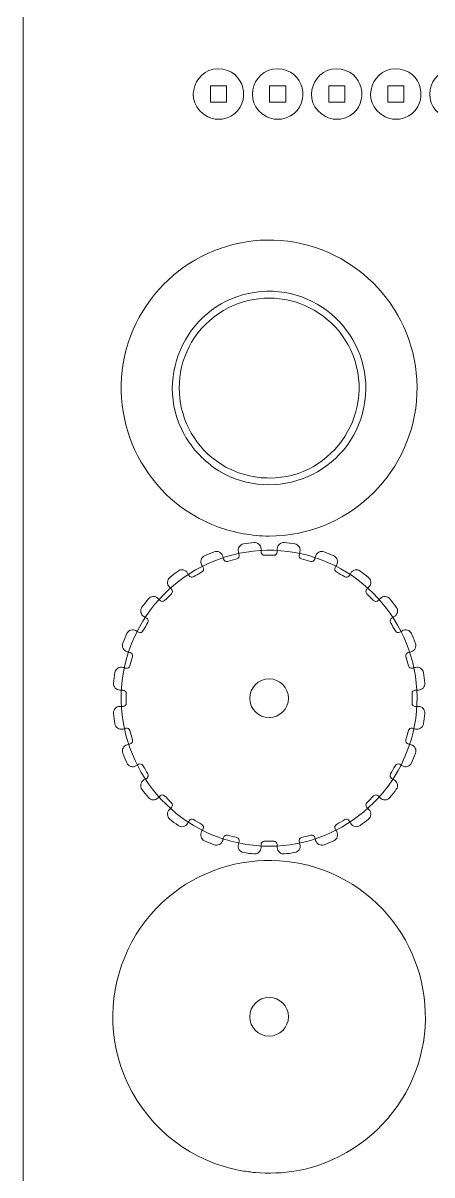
# Model space of a CAD drawing. Header units: centimetres. Extents: x -36.5 to 33.1, y -48.3 to 44.1.
# Drawn here: x -36.49 to -28.88, y -0.5 to 20.93 of the extents above; entities that cross this region are included whole.
import ezdxf

# ---------------------------------------------------------------- set-up
doc = ezdxf.new("R2010")
doc.units = ezdxf.units.CM
doc.header["$MEASUREMENT"] = 0
doc.layers.add('Camada 1', color=7, linetype='Continuous')

msp = doc.modelspace()

# ---------------------------------------------------------------- linework, layer by layer
at = {"layer": 'Camada 1', "color": 2, "lineweight": 20}
msp.add_open_spline([(-36.4923, -13.5388), (-36.4923, -13.5388), (-13.6923, -13.5388), (-13.6923, -13.5388), (-13.6923, -13.5388), (-13.6923, -13.5388), (-13.6923, 21.2612), (-13.6923, 21.2612), (-13.6923, 21.2612), (-13.6923, 21.2612), (-36.4923, 21.2612), (-36.4923, 21.2612), (-36.4923, 21.2612), (-36.4923, 21.2612), (-36.4923, -13.5388), (-36.4923, -13.5388), (-36.4923, -13.5388), (-36.4923, -13.5388), (-36.4923, -13.5388), (-36.4923, -13.5388)], degree=3, knots=[0, 0, 0, 0, 0.16666667, 0.16666667, 0.16666667, 0.16666667, 0.33333333, 0.33333333, 0.33333333, 0.33333333, 0.5, 0.5, 0.5, 0.5, 0.66666667, 0.66666667, 0.66666667, 0.66666667, 1, 1, 1, 1], dxfattribs=at)
at = {"layer": 'Camada 1', "lineweight": 9}
for points, knots in [([(-33.05116, 19.18086), (-33.56403, 19.44783), (-33.28156, 20.1603), (-32.77047, 20.06931), (-32.77047, 20.06931), (-32.29974, 19.98552), (-32.24353, 19.32837), (-32.69184, 19.16503), (-32.69184, 19.16503), (-32.81622, 19.1197), (-32.93159, 19.13122), (-33.05116, 19.18086)], [0, 0, 0, 0, 0.25, 0.25, 0.25, 0.25, 0.5, 0.5, 0.5, 0.5, 1, 1, 1, 1]), ([(-31.95049, 19.18086), (-32.46336, 19.44783), (-32.18089, 20.1603), (-31.6698, 20.06931), (-31.6698, 20.06931), (-31.19908, 19.98552), (-31.14287, 19.32837), (-31.59118, 19.16503), (-31.59118, 19.16503), (-31.71556, 19.1197), (-31.83093, 19.13122), (-31.95049, 19.18086)], [0, 0, 0, 0, 0.25, 0.25, 0.25, 0.25, 0.5, 0.5, 0.5, 0.5, 1, 1, 1, 1]), ([(-30.84983, 19.18086), (-31.3627, 19.44783), (-31.08023, 20.1603), (-30.56914, 20.06931), (-30.56914, 20.06931), (-30.09841, 19.98552), (-30.04221, 19.32837), (-30.49051, 19.16503), (-30.49051, 19.16503), (-30.61489, 19.1197), (-30.73026, 19.13122), (-30.84983, 19.18086)], [0, 0, 0, 0, 0.25, 0.25, 0.25, 0.25, 0.5, 0.5, 0.5, 0.5, 1, 1, 1, 1]), ([(-29.74917, 19.18086), (-30.26203, 19.44783), (-29.97957, 20.1603), (-29.46847, 20.06931), (-29.46847, 20.06931), (-28.99775, 19.98552), (-28.94154, 19.32837), (-29.38985, 19.16503), (-29.38985, 19.16503), (-29.51423, 19.1197), (-29.6296, 19.13122), (-29.74917, 19.18086)], [0, 0, 0, 0, 0.25, 0.25, 0.25, 0.25, 0.5, 0.5, 0.5, 0.5, 1, 1, 1, 1]), ([(-28.6485, 19.18086), (-29.16137, 19.44783), (-28.8789, 20.1603), (-28.36781, 20.06931), (-28.36781, 20.06931), (-27.89709, 19.98552), (-27.84088, 19.32837), (-28.28919, 19.16503), (-28.28919, 19.16503), (-28.41357, 19.1197), (-28.52893, 19.13122), (-28.6485, 19.18086)], [0, 0, 0, 0, 0.25, 0.25, 0.25, 0.25, 0.5, 0.5, 0.5, 0.5, 1, 1, 1, 1]), ([(-33.00315, 19.45608), (-33.00315, 19.55647), (-33.00315, 19.65685), (-33.00315, 19.75724), (-33.00315, 19.75724), (-32.90275, 19.75724), (-32.80237, 19.75724), (-32.70198, 19.75724), (-32.70198, 19.75724), (-32.70198, 19.65685), (-32.70198, 19.55647), (-32.70198, 19.45608), (-32.70198, 19.45608), (-32.80237, 19.45608), (-32.90275, 19.45608), (-33.00315, 19.45608)], [0, 0, 0, 0, 0.2, 0.2, 0.2, 0.2, 0.4, 0.4, 0.4, 0.4, 0.6, 0.6, 0.6, 0.6, 1, 1, 1, 1]), ([(-31.90248, 19.45608), (-31.90248, 19.55647), (-31.90248, 19.65685), (-31.90248, 19.75724), (-31.90248, 19.75724), (-31.80209, 19.75724), (-31.70171, 19.75724), (-31.60132, 19.75724), (-31.60132, 19.75724), (-31.60132, 19.65685), (-31.60132, 19.55647), (-31.60132, 19.45608), (-31.60132, 19.45608), (-31.70171, 19.45608), (-31.80209, 19.45608), (-31.90248, 19.45608)], [0, 0, 0, 0, 0.2, 0.2, 0.2, 0.2, 0.4, 0.4, 0.4, 0.4, 0.6, 0.6, 0.6, 0.6, 1, 1, 1, 1]), ([(-30.80182, 19.45608), (-30.80182, 19.55647), (-30.80182, 19.65685), (-30.80182, 19.75724), (-30.80182, 19.75724), (-30.70143, 19.75724), (-30.60105, 19.75724), (-30.50065, 19.75724), (-30.50065, 19.75724), (-30.50065, 19.65685), (-30.50065, 19.55647), (-30.50065, 19.45608), (-30.50065, 19.45608), (-30.60105, 19.45608), (-30.70143, 19.45608), (-30.80182, 19.45608)], [0, 0, 0, 0, 0.2, 0.2, 0.2, 0.2, 0.4, 0.4, 0.4, 0.4, 0.6, 0.6, 0.6, 0.6, 1, 1, 1, 1]), ([(-29.70115, 19.45608), (-29.70115, 19.55647), (-29.70115, 19.65685), (-29.70115, 19.75724), (-29.70115, 19.75724), (-29.60076, 19.75724), (-29.50038, 19.75724), (-29.39999, 19.75724), (-29.39999, 19.75724), (-29.39999, 19.65685), (-29.39999, 19.55647), (-29.39999, 19.45608), (-29.39999, 19.45608), (-29.50038, 19.45608), (-29.60076, 19.45608), (-29.70115, 19.45608)], [0, 0, 0, 0, 0.2, 0.2, 0.2, 0.2, 0.4, 0.4, 0.4, 0.4, 0.6, 0.6, 0.6, 0.6, 1, 1, 1, 1]), ([(-32.39226, 11.42487), (-32.55573, 11.46136), (-32.69403, 11.4908), (-32.85435, 11.54931), (-32.85435, 11.54931), (-34.19016, 12.03687), (-34.94148, 13.47504), (-34.57062, 14.85186), (-34.57062, 14.85186), (-34.20051, 16.22582), (-32.83143, 17.09766), (-31.42993, 16.84842), (-31.42993, 16.84842), (-30.03007, 16.59948), (-29.0418, 15.31105), (-29.1675, 13.8943), (-29.1675, 13.8943), (-29.29306, 12.47938), (-30.48994, 11.38138), (-31.9111, 11.38225), (-31.9111, 11.38225), (-32.08318, 11.38236), (-32.2249, 11.40258), (-32.39226, 11.42487)], [0, 0, 0, 0, 0.14285714, 0.14285714, 0.14285714, 0.14285714, 0.28571429, 0.28571429, 0.28571429, 0.28571429, 0.42857143, 0.42857143, 0.42857143, 0.42857143, 0.57142857, 0.57142857, 0.57142857, 0.57142857, 0.71428571, 0.71428571, 0.71428571, 0.71428571, 1, 1, 1, 1]), ([(-32.05847, 12.46818), (-32.26751, 12.496), (-32.42344, 12.52764), (-32.61894, 12.61888), (-32.61894, 12.61888), (-33.66997, 13.10946), (-33.91501, 14.50174), (-33.09448, 15.32151), (-33.09448, 15.32151), (-32.27224, 16.14297), (-30.88121, 15.8913), (-30.39245, 14.84346), (-30.39245, 14.84346), (-29.87707, 13.73854), (-30.69151, 12.46081), (-31.9111, 12.46159), (-31.9111, 12.46159), (-31.96023, 12.46378), (-32.00934, 12.46598), (-32.05847, 12.46818)], [0, 0, 0, 0, 0.16666667, 0.16666667, 0.16666667, 0.16666667, 0.33333333, 0.33333333, 0.33333333, 0.33333333, 0.5, 0.5, 0.5, 0.5, 0.66666667, 0.66666667, 0.66666667, 0.66666667, 1, 1, 1, 1]), ([(-32.41957, -0.42756), (-32.59228, -0.38901), (-32.73861, -0.35786), (-32.90799, -0.29603), (-32.90799, -0.29603), (-33.79087, 0.0262), (-34.4791, 0.7756), (-34.72297, 1.68355), (-34.72297, 1.68355), (-34.94395, 2.50627), (-34.78439, 3.40917), (-34.296, 4.10698), (-34.296, 4.10698), (-33.37501, 5.4229), (-31.55651, 5.7432), (-30.2427, 4.82368), (-30.2427, 4.82368), (-28.92679, 3.90271), (-28.6065, 2.08418), (-29.526, 0.77038), (-29.526, 0.77038), (-29.96322, 0.14568), (-30.65173, -0.29535), (-31.40285, -0.4282), (-31.40285, -0.4282), (-31.63108, -0.46857), (-31.93632, -0.48166), (-32.16714, -0.46118), (-32.16714, -0.46118), (-32.25129, -0.44997), (-32.33542, -0.43877), (-32.41957, -0.42756)], [0, 0, 0, 0, 0.11111111, 0.11111111, 0.11111111, 0.11111111, 0.22222222, 0.22222222, 0.22222222, 0.22222222, 0.33333333, 0.33333333, 0.33333333, 0.33333333, 0.44444444, 0.44444444, 0.44444444, 0.44444444, 0.55555556, 0.55555556, 0.55555556, 0.55555556, 0.66666667, 0.66666667, 0.66666667, 0.66666667, 0.77777778, 0.77777778, 0.77777778, 0.77777778, 1, 1, 1, 1])]:
    msp.add_open_spline(points, degree=3, knots=knots, dxfattribs=at)
at = {"layer": 'Camada 1', "color": 140, "lineweight": 9}
for points, knots in [([(-33.29209, 12.98125), (-33.396, 13.11686), (-33.47005, 13.21831), (-33.54393, 13.37668), (-33.54393, 13.37668), (-34.07001, 14.50455), (-33.30687, 15.82243), (-32.06949, 15.93075), (-32.06949, 15.93075), (-30.82831, 16.03941), (-29.84749, 14.87433), (-30.17215, 13.66898), (-30.17215, 13.66898), (-30.4959, 12.46696), (-31.92249, 11.94692), (-32.94315, 12.66122), (-32.94315, 12.66122), (-33.08772, 12.7624), (-33.17565, 12.854), (-33.29209, 12.98125)], [0, 0, 0, 0, 0.16666667, 0.16666667, 0.16666667, 0.16666667, 0.33333333, 0.33333333, 0.33333333, 0.33333333, 0.5, 0.5, 0.5, 0.5, 0.66666667, 0.66666667, 0.66666667, 0.66666667, 1, 1, 1, 1]), ([(-32.39147, 5.65362), (-32.55493, 5.69011), (-32.69323, 5.71954), (-32.85355, 5.77806), (-32.85355, 5.77806), (-34.18937, 6.26562), (-34.9407, 7.70378), (-34.56983, 9.0806), (-34.56983, 9.0806), (-34.19973, 10.45456), (-32.83063, 11.3264), (-31.42914, 11.07716), (-31.42914, 11.07716), (-30.02928, 10.82822), (-29.04101, 9.53979), (-29.16672, 8.12305), (-29.16672, 8.12305), (-29.29228, 6.70813), (-30.48916, 5.61013), (-31.91031, 5.61099), (-31.91031, 5.61099), (-32.0824, 5.6111), (-32.22411, 5.63132), (-32.39147, 5.65362)], [0, 0, 0, 0, 0.14285714, 0.14285714, 0.14285714, 0.14285714, 0.28571429, 0.28571429, 0.28571429, 0.28571429, 0.42857143, 0.42857143, 0.42857143, 0.42857143, 0.57142857, 0.57142857, 0.57142857, 0.57142857, 0.71428571, 0.71428571, 0.71428571, 0.71428571, 1, 1, 1, 1])]:
    msp.add_open_spline(points, degree=3, knots=knots, dxfattribs=at)
at = {"layer": 'Camada 1', "color": 250, "lineweight": 9}
msp.add_open_spline([(-30.68067, 10.79638), (-30.6711, 10.81306), (-30.66155, 10.82977), (-30.652, 10.84645), (-30.652, 10.84645), (-30.63426, 10.8774), (-30.63096, 10.90917), (-30.64195, 10.9431), (-30.64195, 10.9431), (-30.65296, 10.97704), (-30.67425, 11.0008), (-30.70678, 11.01548), (-30.70678, 11.01548), (-30.76609, 11.04224), (-30.82625, 11.06716), (-30.88713, 11.09018), (-30.88713, 11.09018), (-30.92045, 11.10278), (-30.95242, 11.101), (-30.98415, 11.0848), (-30.98415, 11.0848), (-31.01592, 11.06858), (-31.03602, 11.04379), (-31.04537, 11.00936), (-31.04537, 11.00936), (-31.0504, 10.99082), (-31.05544, 10.97228), (-31.06047, 10.95373), (-31.06047, 10.95373), (-31.06909, 10.92189), (-31.10205, 10.90293), (-31.13391, 10.91146), (-31.13391, 10.91146), (-31.19237, 10.92712), (-31.25083, 10.9428), (-31.3093, 10.95846), (-31.3093, 10.95846), (-31.34116, 10.96699), (-31.36021, 10.99988), (-31.35178, 11.03176), (-31.35178, 11.03176), (-31.34686, 11.05035), (-31.34195, 11.06895), (-31.33703, 11.08755), (-31.33703, 11.08755), (-31.32792, 11.12204), (-31.33296, 11.15356), (-31.35237, 11.18349), (-31.35237, 11.18349), (-31.37177, 11.21344), (-31.39847, 11.23088), (-31.43369, 11.23664), (-31.43369, 11.23664), (-31.49793, 11.24714), (-31.56247, 11.25565), (-31.62724, 11.26213), (-31.62724, 11.26213), (-31.66269, 11.26567), (-31.69311, 11.25567), (-31.71957, 11.23182), (-31.71957, 11.23182), (-31.74606, 11.2079), (-31.75907, 11.17876), (-31.75918, 11.14308), (-31.75918, 11.14308), (-31.75924, 11.12386), (-31.7593, 11.10464), (-31.75936, 11.08542), (-31.75936, 11.08542), (-31.75947, 11.05244), (-31.78638, 11.02561), (-31.81936, 11.02561), (-31.81936, 11.02561), (-31.87989, 11.02561), (-31.9404, 11.02561), (-32.00093, 11.02561), (-32.00093, 11.02561), (-32.03391, 11.02561), (-32.06082, 11.05244), (-32.06093, 11.08542), (-32.06093, 11.08542), (-32.06099, 11.10465), (-32.06106, 11.12389), (-32.06112, 11.14312), (-32.06112, 11.14312), (-32.06124, 11.17881), (-32.07426, 11.20794), (-32.10076, 11.23183), (-32.10076, 11.23183), (-32.12721, 11.25568), (-32.15761, 11.26567), (-32.19306, 11.26213), (-32.19306, 11.26213), (-32.25783, 11.25565), (-32.32239, 11.24714), (-32.38662, 11.23664), (-32.38662, 11.23664), (-32.42184, 11.23089), (-32.44854, 11.21343), (-32.46796, 11.18349), (-32.46796, 11.18349), (-32.48735, 11.15356), (-32.49239, 11.12203), (-32.48328, 11.08755), (-32.48328, 11.08755), (-32.47836, 11.06895), (-32.47345, 11.05035), (-32.46853, 11.03176), (-32.46853, 11.03176), (-32.4601, 10.99988), (-32.47915, 10.967), (-32.51101, 10.95846), (-32.51101, 10.95846), (-32.56947, 10.9428), (-32.62793, 10.92712), (-32.68638, 10.91146), (-32.68638, 10.91146), (-32.71824, 10.90293), (-32.75118, 10.92188), (-32.75982, 10.95372), (-32.75982, 10.95372), (-32.76485, 10.97228), (-32.7699, 10.99086), (-32.77494, 11.00942), (-32.77494, 11.00942), (-32.78429, 11.04384), (-32.8044, 11.0686), (-32.83617, 11.08483), (-32.83617, 11.08483), (-32.86789, 11.10102), (-32.89985, 11.10279), (-32.93317, 11.09019), (-32.93317, 11.09019), (-32.99406, 11.06718), (-33.05422, 11.04225), (-33.11355, 11.01548), (-33.11355, 11.01548), (-33.14608, 11.00079), (-33.16735, 10.97702), (-33.17835, 10.94307), (-33.17835, 10.94307), (-33.18934, 10.90915), (-33.18603, 10.87737), (-33.16829, 10.84642), (-33.16829, 10.84642), (-33.15874, 10.82974), (-33.14917, 10.81305), (-33.13962, 10.79637), (-33.13962, 10.79637), (-33.12324, 10.76775), (-33.13313, 10.73108), (-33.16168, 10.71459), (-33.16168, 10.71459), (-33.21409, 10.68433), (-33.26651, 10.65406), (-33.31893, 10.6238), (-33.31893, 10.6238), (-33.34749, 10.60731), (-33.38419, 10.61708), (-33.40078, 10.64558), (-33.40078, 10.64558), (-33.41046, 10.6622), (-33.42013, 10.67882), (-33.42981, 10.69545), (-33.42981, 10.69545), (-33.44773, 10.7263), (-33.47358, 10.74502), (-33.50848, 10.75248), (-33.50848, 10.75248), (-33.54327, 10.7599), (-33.57471, 10.75333), (-33.60359, 10.73256), (-33.60359, 10.73256), (-33.65644, 10.69455), (-33.7081, 10.6549), (-33.75847, 10.6137), (-33.75847, 10.6137), (-33.78609, 10.59111), (-33.80049, 10.56264), (-33.80232, 10.52701), (-33.80232, 10.52701), (-33.80415, 10.49148), (-33.79267, 10.46149), (-33.76761, 10.43625), (-33.76761, 10.43625), (-33.75406, 10.42262), (-33.74052, 10.40898), (-33.72697, 10.39536), (-33.72697, 10.39536), (-33.70371, 10.37197), (-33.70375, 10.33394), (-33.72708, 10.31061), (-33.72708, 10.31061), (-33.76989, 10.26782), (-33.81268, 10.22503), (-33.85547, 10.18222), (-33.85547, 10.18222), (-33.87879, 10.15891), (-33.91678, 10.15884), (-33.94018, 10.18207), (-33.94018, 10.18207), (-33.95383, 10.19563), (-33.96749, 10.20919), (-33.98113, 10.22275), (-33.98113, 10.22275), (-34.00638, 10.24782), (-34.03637, 10.25928), (-34.07189, 10.25745), (-34.07189, 10.25745), (-34.10753, 10.2556), (-34.13599, 10.2412), (-34.15859, 10.21358), (-34.15859, 10.21358), (-34.19979, 10.1632), (-34.23942, 10.11156), (-34.27741, 10.05871), (-34.27741, 10.05871), (-34.29819, 10.02982), (-34.30476, 9.9984), (-34.29733, 9.96361), (-34.29733, 9.96361), (-34.28988, 9.92871), (-34.27116, 9.90288), (-34.24031, 9.88494), (-34.24031, 9.88494), (-34.22369, 9.87526), (-34.20706, 9.86559), (-34.19044, 9.85591), (-34.19044, 9.85591), (-34.16194, 9.83932), (-34.15217, 9.8026), (-34.16866, 9.77404), (-34.16866, 9.77404), (-34.19892, 9.72164), (-34.22919, 9.66924), (-34.25945, 9.61682), (-34.25945, 9.61682), (-34.27594, 9.58826), (-34.31262, 9.57836), (-34.34124, 9.59476), (-34.34124, 9.59476), (-34.35793, 9.60433), (-34.37463, 9.61389), (-34.39133, 9.62346), (-34.39133, 9.62346), (-34.42227, 9.64118), (-34.45403, 9.64449), (-34.48795, 9.6335), (-34.48795, 9.6335), (-34.52189, 9.6225), (-34.54566, 9.60122), (-34.56035, 9.56869), (-34.56035, 9.56869), (-34.58712, 9.50937), (-34.61203, 9.4492), (-34.63505, 9.38833), (-34.63505, 9.38833), (-34.64766, 9.35502), (-34.64589, 9.32304), (-34.62969, 9.29131), (-34.62969, 9.29131), (-34.61346, 9.25952), (-34.58867, 9.23941), (-34.55423, 9.23006), (-34.55423, 9.23006), (-34.53568, 9.22503), (-34.51711, 9.21999), (-34.49855, 9.21495), (-34.49855, 9.21495), (-34.46674, 9.20631), (-34.44779, 9.17337), (-34.45632, 9.14152), (-34.45632, 9.14152), (-34.47198, 9.08306), (-34.48765, 9.02461), (-34.50331, 8.96614), (-34.50331, 8.96614), (-34.51185, 8.9343), (-34.54473, 8.91524), (-34.57661, 8.92366), (-34.57661, 8.92366), (-34.59521, 8.92858), (-34.61382, 8.93349), (-34.63243, 8.93841), (-34.63243, 8.93841), (-34.66691, 8.94752), (-34.69843, 8.94248), (-34.72836, 8.92308), (-34.72836, 8.92308), (-34.75831, 8.90367), (-34.77575, 8.87697), (-34.78151, 8.84175), (-34.78151, 8.84175), (-34.79201, 8.77752), (-34.80052, 8.71297), (-34.807, 8.6482), (-34.807, 8.6482), (-34.81054, 8.61276), (-34.80054, 8.58234), (-34.77669, 8.55588), (-34.77669, 8.55588), (-34.75277, 8.52938), (-34.72363, 8.51637), (-34.68795, 8.51626), (-34.68795, 8.51626), (-34.66872, 8.5162), (-34.6495, 8.51614), (-34.63027, 8.51608), (-34.63027, 8.51608), (-34.5973, 8.51598), (-34.57047, 8.48906), (-34.57047, 8.45608), (-34.57047, 8.45608), (-34.57047, 8.39556), (-34.57047, 8.33503), (-34.57047, 8.2745), (-34.57047, 8.2745), (-34.57047, 8.24152), (-34.5973, 8.21461), (-34.63027, 8.2145), (-34.63027, 8.2145), (-34.64952, 8.21444), (-34.66876, 8.21437), (-34.68799, 8.21431), (-34.68799, 8.21431), (-34.72367, 8.21419), (-34.75281, 8.20118), (-34.7767, 8.17468), (-34.7767, 8.17468), (-34.80054, 8.14822), (-34.81054, 8.11782), (-34.807, 8.08237), (-34.807, 8.08237), (-34.80052, 8.0176), (-34.79201, 7.95306), (-34.78151, 7.88882), (-34.78151, 7.88882), (-34.77575, 7.8536), (-34.75831, 7.8269), (-34.72836, 7.8075), (-34.72836, 7.8075), (-34.69843, 7.78809), (-34.66691, 7.78305), (-34.63243, 7.79216), (-34.63243, 7.79216), (-34.61382, 7.79708), (-34.59521, 7.80199), (-34.57661, 7.80691), (-34.57661, 7.80691), (-34.54473, 7.81533), (-34.51185, 7.79628), (-34.50331, 7.76443), (-34.50331, 7.76443), (-34.48765, 7.70596), (-34.47198, 7.6475), (-34.45632, 7.58905), (-34.45632, 7.58905), (-34.44779, 7.55719), (-34.46674, 7.52425), (-34.49857, 7.51561), (-34.49857, 7.51561), (-34.51714, 7.51058), (-34.53571, 7.50553), (-34.55428, 7.50049), (-34.55428, 7.50049), (-34.58869, 7.49114), (-34.61346, 7.47103), (-34.62969, 7.43926), (-34.62969, 7.43926), (-34.64587, 7.40754), (-34.64765, 7.37558), (-34.63505, 7.34226), (-34.63505, 7.34226), (-34.61203, 7.28137), (-34.58711, 7.22121), (-34.56034, 7.16188), (-34.56034, 7.16188), (-34.54565, 7.12935), (-34.52188, 7.10808), (-34.48793, 7.09708), (-34.48793, 7.09708), (-34.45401, 7.08609), (-34.42223, 7.0894), (-34.39128, 7.10714), (-34.39128, 7.10714), (-34.3746, 7.11669), (-34.35791, 7.12626), (-34.34123, 7.13581), (-34.34123, 7.13581), (-34.31261, 7.15219), (-34.27594, 7.1423), (-34.25945, 7.11374), (-34.25945, 7.11374), (-34.22919, 7.06132), (-34.19892, 7.00891), (-34.16866, 6.95649), (-34.16866, 6.95649), (-34.15217, 6.92793), (-34.16194, 6.89122), (-34.19044, 6.87464), (-34.19044, 6.87464), (-34.20706, 6.86496), (-34.22369, 6.85528), (-34.24031, 6.84561), (-34.24031, 6.84561), (-34.27116, 6.82767), (-34.28989, 6.80184), (-34.29735, 6.76693), (-34.29735, 6.76693), (-34.30477, 6.73214), (-34.29817, 6.70071), (-34.2774, 6.67183), (-34.2774, 6.67183), (-34.23941, 6.61898), (-34.19979, 6.56732), (-34.15857, 6.51696), (-34.15857, 6.51696), (-34.13597, 6.48934), (-34.10749, 6.47496), (-34.07187, 6.47311), (-34.07187, 6.47311), (-34.03635, 6.47128), (-34.00637, 6.48276), (-33.98113, 6.50781), (-33.98113, 6.50781), (-33.96748, 6.52137), (-33.95383, 6.53493), (-33.94018, 6.54849), (-33.94018, 6.54849), (-33.91678, 6.57172), (-33.87879, 6.57165), (-33.85547, 6.54835), (-33.85547, 6.54835), (-33.81268, 6.50554), (-33.76987, 6.46275), (-33.72708, 6.41995), (-33.72708, 6.41995), (-33.70375, 6.39662), (-33.70371, 6.3586), (-33.72697, 6.33522), (-33.72697, 6.33522), (-33.74052, 6.3216), (-33.75406, 6.30795), (-33.76761, 6.29432), (-33.76761, 6.29432), (-33.79267, 6.26908), (-33.80415, 6.2391), (-33.80232, 6.20356), (-33.80232, 6.20356), (-33.80049, 6.16794), (-33.78609, 6.13946), (-33.75847, 6.11688), (-33.75847, 6.11688), (-33.7081, 6.07567), (-33.65644, 6.03602), (-33.60359, 5.99802), (-33.60359, 5.99802), (-33.57471, 5.97724), (-33.54327, 5.97067), (-33.50848, 5.9781), (-33.50848, 5.9781), (-33.47358, 5.98555), (-33.44773, 6.00427), (-33.42981, 6.03512), (-33.42981, 6.03512), (-33.42013, 6.05175), (-33.41046, 6.06837), (-33.40078, 6.08499), (-33.40078, 6.08499), (-33.38419, 6.11349), (-33.34749, 6.12326), (-33.31893, 6.10677), (-33.31893, 6.10677), (-33.26651, 6.07651), (-33.21411, 6.04624), (-33.16169, 6.01598), (-33.16169, 6.01598), (-33.13313, 5.99949), (-33.12324, 5.96282), (-33.13962, 5.9342), (-33.13962, 5.9342), (-33.14917, 5.91752), (-33.15874, 5.90083), (-33.16829, 5.88415), (-33.16829, 5.88415), (-33.18603, 5.8532), (-33.18934, 5.82142), (-33.17835, 5.7875), (-33.17835, 5.7875), (-33.16735, 5.75354), (-33.14608, 5.72978), (-33.11355, 5.71509), (-33.11355, 5.71509), (-33.05423, 5.68832), (-32.99406, 5.66342), (-32.93319, 5.64039), (-32.93319, 5.64039), (-32.89987, 5.62779), (-32.86791, 5.62956), (-32.83619, 5.64574), (-32.83619, 5.64574), (-32.80441, 5.66197), (-32.7843, 5.68674), (-32.77494, 5.72116), (-32.77494, 5.72116), (-32.76989, 5.73973), (-32.76485, 5.75829), (-32.75982, 5.77686), (-32.75982, 5.77686), (-32.75118, 5.80869), (-32.71824, 5.82764), (-32.68638, 5.81911), (-32.68638, 5.81911), (-32.62793, 5.80345), (-32.56948, 5.78778), (-32.51101, 5.77212), (-32.51101, 5.77212), (-32.47915, 5.76357), (-32.4601, 5.73069), (-32.46853, 5.69881), (-32.46853, 5.69881), (-32.47345, 5.68022), (-32.47836, 5.66163), (-32.48328, 5.64303), (-32.48328, 5.64303), (-32.4924, 5.60856), (-32.48735, 5.57702), (-32.46795, 5.54709), (-32.46795, 5.54709), (-32.44854, 5.51715), (-32.42184, 5.49969), (-32.38663, 5.49394), (-32.38663, 5.49394), (-32.32239, 5.48344), (-32.25783, 5.47494), (-32.19306, 5.46846), (-32.19306, 5.46846), (-32.15761, 5.46492), (-32.12721, 5.4749), (-32.10076, 5.49876), (-32.10076, 5.49876), (-32.07426, 5.52265), (-32.06124, 5.55177), (-32.06112, 5.58746), (-32.06112, 5.58746), (-32.06106, 5.6067), (-32.06099, 5.62593), (-32.06093, 5.64517), (-32.06093, 5.64517), (-32.06082, 5.67814), (-32.03391, 5.70498), (-32.00093, 5.70498), (-32.00093, 5.70498), (-31.94041, 5.70498), (-31.87989, 5.70498), (-31.81937, 5.70498), (-31.81937, 5.70498), (-31.78641, 5.70498), (-31.75949, 5.67817), (-31.75937, 5.6452), (-31.75937, 5.6452), (-31.7593, 5.62597), (-31.75924, 5.60673), (-31.75918, 5.58751), (-31.75918, 5.58751), (-31.75907, 5.55182), (-31.74606, 5.52268), (-31.71957, 5.49877), (-31.71957, 5.49877), (-31.69311, 5.47491), (-31.66269, 5.46492), (-31.62724, 5.46846), (-31.62724, 5.46846), (-31.56247, 5.47494), (-31.49791, 5.48344), (-31.43368, 5.49394), (-31.43368, 5.49394), (-31.39847, 5.49969), (-31.37177, 5.51715), (-31.35237, 5.54709), (-31.35237, 5.54709), (-31.33296, 5.57702), (-31.32791, 5.60856), (-31.33703, 5.64303), (-31.33703, 5.64303), (-31.34195, 5.66163), (-31.34686, 5.68022), (-31.35178, 5.69881), (-31.35178, 5.69881), (-31.36021, 5.73069), (-31.34116, 5.76358), (-31.3093, 5.77212), (-31.3093, 5.77212), (-31.25083, 5.78778), (-31.19237, 5.80345), (-31.13391, 5.81911), (-31.13391, 5.81911), (-31.10205, 5.82764), (-31.06909, 5.80868), (-31.06047, 5.77684), (-31.06047, 5.77684), (-31.05544, 5.75829), (-31.0504, 5.73975), (-31.04537, 5.72121), (-31.04537, 5.72121), (-31.03602, 5.68676), (-31.01591, 5.66199), (-30.98412, 5.64577), (-30.98412, 5.64577), (-30.95239, 5.62957), (-30.92043, 5.6278), (-30.8871, 5.6404), (-30.8871, 5.6404), (-30.82624, 5.66342), (-30.76609, 5.68834), (-30.70678, 5.71509), (-30.70678, 5.71509), (-30.67425, 5.72976), (-30.65296, 5.75353), (-30.64195, 5.78748), (-30.64195, 5.78748), (-30.63096, 5.8214), (-30.63426, 5.85318), (-30.652, 5.88412), (-30.652, 5.88412), (-30.66155, 5.9008), (-30.6711, 5.91751), (-30.68067, 5.93419), (-30.68067, 5.93419), (-30.69707, 5.96281), (-30.68717, 5.99949), (-30.65861, 6.01598), (-30.65861, 6.01598), (-30.60619, 6.04624), (-30.55379, 6.07651), (-30.50137, 6.10677), (-30.50137, 6.10677), (-30.47283, 6.12326), (-30.43612, 6.11349), (-30.41952, 6.085), (-30.41952, 6.085), (-30.40984, 6.06837), (-30.40017, 6.05173), (-30.39048, 6.0351), (-30.39048, 6.0351), (-30.37253, 6.00426), (-30.34669, 5.98554), (-30.3118, 5.9781), (-30.3118, 5.9781), (-30.27701, 5.97067), (-30.24559, 5.97727), (-30.21671, 5.99803), (-30.21671, 5.99803), (-30.16386, 6.03602), (-30.11221, 6.07566), (-30.06184, 6.11688), (-30.06184, 6.11688), (-30.03423, 6.13946), (-30.01983, 6.16794), (-30.01799, 6.20356), (-30.01799, 6.20356), (-30.01617, 6.2391), (-30.02764, 6.26908), (-30.05271, 6.29432), (-30.05271, 6.29432), (-30.06625, 6.30796), (-30.0798, 6.3216), (-30.09335, 6.33523), (-30.09335, 6.33523), (-30.11661, 6.35863), (-30.11655, 6.39663), (-30.09323, 6.41996), (-30.09323, 6.41996), (-30.05043, 6.46275), (-30.00762, 6.50556), (-29.96483, 6.54836), (-29.96483, 6.54836), (-29.9415, 6.57169), (-29.90347, 6.57174), (-29.88009, 6.54847), (-29.88009, 6.54847), (-29.86645, 6.53491), (-29.85281, 6.52136), (-29.83917, 6.50781), (-29.83917, 6.50781), (-29.81393, 6.48276), (-29.78395, 6.47128), (-29.74843, 6.47311), (-29.74843, 6.47311), (-29.71281, 6.47496), (-29.68433, 6.48934), (-29.66173, 6.51696), (-29.66173, 6.51696), (-29.62051, 6.56733), (-29.58085, 6.61899), (-29.54286, 6.67185), (-29.54286, 6.67185), (-29.5221, 6.70074), (-29.51554, 6.73216), (-29.52297, 6.76695), (-29.52297, 6.76695), (-29.53042, 6.80185), (-29.54914, 6.82767), (-29.57999, 6.84561), (-29.57999, 6.84561), (-29.59661, 6.85528), (-29.61323, 6.86496), (-29.62985, 6.87464), (-29.62985, 6.87464), (-29.65835, 6.89122), (-29.66812, 6.92793), (-29.65163, 6.95649), (-29.65163, 6.95649), (-29.62137, 7.00891), (-29.59111, 7.06132), (-29.56085, 7.11374), (-29.56085, 7.11374), (-29.54436, 7.1423), (-29.50767, 7.1522), (-29.47905, 7.1358), (-29.47905, 7.1358), (-29.46235, 7.12622), (-29.44566, 7.11667), (-29.42896, 7.1071), (-29.42896, 7.1071), (-29.39801, 7.08939), (-29.36626, 7.08609), (-29.33233, 7.09708), (-29.33233, 7.09708), (-29.2984, 7.10809), (-29.27463, 7.12936), (-29.25995, 7.16188), (-29.25995, 7.16188), (-29.23319, 7.2212), (-29.20829, 7.28137), (-29.18526, 7.34224), (-29.18526, 7.34224), (-29.17266, 7.37556), (-29.17443, 7.40752), (-29.19061, 7.43924), (-29.19061, 7.43924), (-29.20684, 7.47102), (-29.23161, 7.49113), (-29.26603, 7.50049), (-29.26603, 7.50049), (-29.2846, 7.50554), (-29.30316, 7.51058), (-29.32173, 7.51562), (-29.32173, 7.51562), (-29.35355, 7.52426), (-29.3725, 7.55719), (-29.36397, 7.58905), (-29.36397, 7.58905), (-29.34831, 7.6475), (-29.33265, 7.70596), (-29.31699, 7.76443), (-29.31699, 7.76443), (-29.30845, 7.79628), (-29.27557, 7.81533), (-29.24369, 7.80691), (-29.24369, 7.80691), (-29.22509, 7.80199), (-29.20648, 7.79708), (-29.18787, 7.79216), (-29.18787, 7.79216), (-29.15339, 7.78305), (-29.12187, 7.78809), (-29.09194, 7.8075), (-29.09194, 7.8075), (-29.06199, 7.8269), (-29.04455, 7.8536), (-29.03879, 7.88882), (-29.03879, 7.88882), (-29.02829, 7.95306), (-29.01978, 8.0176), (-29.0133, 8.08237), (-29.0133, 8.08237), (-29.00976, 8.11782), (-29.01976, 8.14822), (-29.0436, 8.17468), (-29.0436, 8.17468), (-29.06749, 8.20118), (-29.09663, 8.21419), (-29.13231, 8.21431), (-29.13231, 8.21431), (-29.15154, 8.21437), (-29.17078, 8.21444), (-29.19003, 8.2145), (-29.19003, 8.2145), (-29.223, 8.21461), (-29.24983, 8.24152), (-29.24983, 8.2745), (-29.24983, 8.2745), (-29.24983, 8.33503), (-29.24983, 8.39554), (-29.24983, 8.45607), (-29.24983, 8.45607), (-29.24983, 8.48904), (-29.22303, 8.51595), (-29.19006, 8.51607), (-29.19006, 8.51607), (-29.17083, 8.51614), (-29.15159, 8.5162), (-29.13237, 8.51626), (-29.13237, 8.51626), (-29.09668, 8.51637), (-29.06754, 8.52938), (-29.04363, 8.55588), (-29.04363, 8.55588), (-29.01977, 8.58234), (-29.00977, 8.61276), (-29.01331, 8.6482), (-29.01331, 8.6482), (-29.01979, 8.71298), (-29.02829, 8.77754), (-29.0388, 8.84178), (-29.0388, 8.84178), (-29.04457, 8.877), (-29.06203, 8.90368), (-29.09197, 8.92309), (-29.09197, 8.92309), (-29.12189, 8.94249), (-29.15343, 8.94752), (-29.18789, 8.93841), (-29.18789, 8.93841), (-29.20649, 8.93349), (-29.22509, 8.92858), (-29.24368, 8.92366), (-29.24368, 8.92366), (-29.27556, 8.91523), (-29.30845, 8.93428), (-29.31699, 8.96614), (-29.31699, 8.96614), (-29.33265, 9.02461), (-29.34831, 9.08307), (-29.36397, 9.14152), (-29.36397, 9.14152), (-29.3725, 9.17338), (-29.35354, 9.20632), (-29.3217, 9.21496), (-29.3217, 9.21496), (-29.30383, 9.21981), (-29.28597, 9.22466), (-29.2681, 9.22951), (-29.2681, 9.22951), (-29.23374, 9.23884), (-29.20902, 9.25887), (-29.19277, 9.29055), (-29.19277, 9.29055), (-29.17655, 9.32217), (-29.1747, 9.35404), (-29.18715, 9.38733), (-29.18715, 9.38733), (-29.20101, 9.42438), (-29.21484, 9.46143), (-29.22869, 9.49848), (-29.22869, 9.49848), (-29.22981, 9.50145), (-29.23101, 9.50433), (-29.23235, 9.50721), (-29.23235, 9.50721), (-29.24205, 9.52798), (-29.25173, 9.54877), (-29.26141, 9.56955), (-29.26141, 9.56955), (-29.27639, 9.60165), (-29.30015, 9.62251), (-29.33391, 9.63322), (-29.33391, 9.63322), (-29.36763, 9.64393), (-29.39913, 9.64056), (-29.42982, 9.62298), (-29.42982, 9.62298), (-29.44624, 9.61357), (-29.46264, 9.60417), (-29.47906, 9.59476), (-29.47906, 9.59476), (-29.50767, 9.57836), (-29.54436, 9.58826), (-29.56085, 9.61682), (-29.56085, 9.61682), (-29.59111, 9.66922), (-29.62137, 9.72164), (-29.65163, 9.77404), (-29.65163, 9.77404), (-29.66812, 9.8026), (-29.65835, 9.83931), (-29.62986, 9.85591), (-29.62986, 9.85591), (-29.61323, 9.86559), (-29.59659, 9.87528), (-29.57995, 9.88496), (-29.57995, 9.88496), (-29.54911, 9.9029), (-29.53038, 9.92874), (-29.52294, 9.96363), (-29.52294, 9.96363), (-29.51551, 9.99842), (-29.52211, 10.02985), (-29.54287, 10.05872), (-29.54287, 10.05872), (-29.58087, 10.11158), (-29.62051, 10.16324), (-29.66173, 10.2136), (-29.66173, 10.2136), (-29.68433, 10.24122), (-29.71281, 10.2556), (-29.74843, 10.25745), (-29.74843, 10.25745), (-29.78395, 10.25928), (-29.81393, 10.2478), (-29.83917, 10.22275), (-29.83917, 10.22275), (-29.85282, 10.20919), (-29.86647, 10.19563), (-29.88012, 10.18207), (-29.88012, 10.18207), (-29.90352, 10.15884), (-29.94151, 10.15891), (-29.96483, 10.18221), (-29.96483, 10.18221), (-30.00762, 10.22502), (-30.05043, 10.26782), (-30.09323, 10.31061), (-30.09323, 10.31061), (-30.11655, 10.33394), (-30.11661, 10.37194), (-30.09335, 10.39534), (-30.09335, 10.39534), (-30.0798, 10.40898), (-30.06625, 10.42261), (-30.05271, 10.43625), (-30.05271, 10.43625), (-30.02764, 10.46149), (-30.01617, 10.49148), (-30.01799, 10.52701), (-30.01799, 10.52701), (-30.01983, 10.56264), (-30.03423, 10.59111), (-30.06184, 10.6137), (-30.06184, 10.6137), (-30.11221, 10.65492), (-30.16386, 10.69455), (-30.21671, 10.73254), (-30.21671, 10.73254), (-30.24559, 10.7533), (-30.27701, 10.7599), (-30.3118, 10.75248), (-30.3118, 10.75248), (-30.34669, 10.74504), (-30.37253, 10.72632), (-30.39048, 10.69548), (-30.39048, 10.69548), (-30.40017, 10.67884), (-30.40984, 10.6622), (-30.41952, 10.64557), (-30.41952, 10.64557), (-30.43612, 10.61708), (-30.47283, 10.60731), (-30.50137, 10.6238), (-30.50137, 10.6238), (-30.55379, 10.65406), (-30.60619, 10.68433), (-30.65861, 10.71459), (-30.65861, 10.71459), (-30.68717, 10.73108), (-30.69707, 10.76776), (-30.68067, 10.79638)], degree=3, knots=[0, 0, 0, 0, 0.00411523, 0.00411523, 0.00411523, 0.00411523, 0.00823045, 0.00823045, 0.00823045, 0.00823045, 0.01234568, 0.01234568, 0.01234568, 0.01234568, 0.01646091, 0.01646091, 0.01646091, 0.01646091, 0.02057613, 0.02057613, 0.02057613, 0.02057613, 0.02469136, 0.02469136, 0.02469136, 0.02469136, 0.02880658, 0.02880658, 0.02880658, 0.02880658, 0.03292181, 0.03292181, 0.03292181, 0.03292181, 0.03703704, 0.03703704, 0.03703704, 0.03703704, 0.04115226, 0.04115226, 0.04115226, 0.04115226, 0.04526749, 0.04526749, 0.04526749, 0.04526749, 0.04938272, 0.04938272, 0.04938272, 0.04938272, 0.05349794, 0.05349794, 0.05349794, 0.05349794, 0.05761317, 0.05761317, 0.05761317, 0.05761317, 0.0617284, 0.0617284, 0.0617284, 0.0617284, 0.06584362, 0.06584362, 0.06584362, 0.06584362, 0.06995885, 0.06995885, 0.06995885, 0.06995885, 0.07407407, 0.07407407, 0.07407407, 0.07407407, 0.0781893, 0.0781893, 0.0781893, 0.0781893, 0.08230453, 0.08230453, 0.08230453, 0.08230453, 0.08641975, 0.08641975, 0.08641975, 0.08641975, 0.09053498, 0.09053498, 0.09053498, 0.09053498, 0.09465021, 0.09465021, 0.09465021, 0.09465021, 0.09876543, 0.09876543, 0.09876543, 0.09876543, 0.10288066, 0.10288066, 0.10288066, 0.10288066, 0.10699588, 0.10699588, 0.10699588, 0.10699588, 0.11111111, 0.11111111, 0.11111111, 0.11111111, 0.11522634, 0.11522634, 0.11522634, 0.11522634, 0.11934156, 0.11934156, 0.11934156, 0.11934156, 0.12345679, 0.12345679, 0.12345679, 0.12345679, 0.12757202, 0.12757202, 0.12757202, 0.12757202, 0.13168724, 0.13168724, 0.13168724, 0.13168724, 0.13580247, 0.13580247, 0.13580247, 0.13580247, 0.1399177, 0.1399177, 0.1399177, 0.1399177, 0.14403292, 0.14403292, 0.14403292, 0.14403292, 0.14814815, 0.14814815, 0.14814815, 0.14814815, 0.15226337, 0.15226337, 0.15226337, 0.15226337, 0.1563786, 0.1563786, 0.1563786, 0.1563786, 0.16049383, 0.16049383, 0.16049383, 0.16049383, 0.16460905, 0.16460905, 0.16460905, 0.16460905, 0.16872428, 0.16872428, 0.16872428, 0.16872428, 0.17283951, 0.17283951, 0.17283951, 0.17283951, 0.17695473, 0.17695473, 0.17695473, 0.17695473, 0.18106996, 0.18106996, 0.18106996, 0.18106996, 0.18518519, 0.18518519, 0.18518519, 0.18518519, 0.18930041, 0.18930041, 0.18930041, 0.18930041, 0.19341564, 0.19341564, 0.19341564, 0.19341564, 0.19753086, 0.19753086, 0.19753086, 0.19753086, 0.20164609, 0.20164609, 0.20164609, 0.20164609, 0.20576132, 0.20576132, 0.20576132, 0.20576132, 0.20987654, 0.20987654, 0.20987654, 0.20987654, 0.21399177, 0.21399177, 0.21399177, 0.21399177, 0.218107, 0.218107, 0.218107, 0.218107, 0.22222222, 0.22222222, 0.22222222, 0.22222222, 0.22633745, 0.22633745, 0.22633745, 0.22633745, 0.23045267, 0.23045267, 0.23045267, 0.23045267, 0.2345679, 0.2345679, 0.2345679, 0.2345679, 0.23868313, 0.23868313, 0.23868313, 0.23868313, 0.24279835, 0.24279835, 0.24279835, 0.24279835, 0.24691358, 0.24691358, 0.24691358, 0.24691358, 0.25102881, 0.25102881, 0.25102881, 0.25102881, 0.25514403, 0.25514403, 0.25514403, 0.25514403, 0.25925926, 0.25925926, 0.25925926, 0.25925926, 0.26337449, 0.26337449, 0.26337449, 0.26337449, 0.26748971, 0.26748971, 0.26748971, 0.26748971, 0.27160494, 0.27160494, 0.27160494, 0.27160494, 0.27572016, 0.27572016, 0.27572016, 0.27572016, 0.27983539, 0.27983539, 0.27983539, 0.27983539, 0.28395062, 0.28395062, 0.28395062, 0.28395062, 0.28806584, 0.28806584, 0.28806584, 0.28806584, 0.29218107, 0.29218107, 0.29218107, 0.29218107, 0.2962963, 0.2962963, 0.2962963, 0.2962963, 0.30041152, 0.30041152, 0.30041152, 0.30041152, 0.30452675, 0.30452675, 0.30452675, 0.30452675, 0.30864198, 0.30864198, 0.30864198, 0.30864198, 0.3127572, 0.3127572, 0.3127572, 0.3127572, 0.31687243, 0.31687243, 0.31687243, 0.31687243, 0.32098765, 0.32098765, 0.32098765, 0.32098765, 0.32510288, 0.32510288, 0.32510288, 0.32510288, 0.32921811, 0.32921811, 0.32921811, 0.32921811, 0.33333333, 0.33333333, 0.33333333, 0.33333333, 0.33744856, 0.33744856, 0.33744856, 0.33744856, 0.34156379, 0.34156379, 0.34156379, 0.34156379, 0.34567901, 0.34567901, 0.34567901, 0.34567901, 0.34979424, 0.34979424, 0.34979424, 0.34979424, 0.35390947, 0.35390947, 0.35390947, 0.35390947, 0.35802469, 0.35802469, 0.35802469, 0.35802469, 0.36213992, 0.36213992, 0.36213992, 0.36213992, 0.36625514, 0.36625514, 0.36625514, 0.36625514, 0.37037037, 0.37037037, 0.37037037, 0.37037037, 0.3744856, 0.3744856, 0.3744856, 0.3744856, 0.37860082, 0.37860082, 0.37860082, 0.37860082, 0.38271605, 0.38271605, 0.38271605, 0.38271605, 0.38683128, 0.38683128, 0.38683128, 0.38683128, 0.3909465, 0.3909465, 0.3909465, 0.3909465, 0.39506173, 0.39506173, 0.39506173, 0.39506173, 0.39917695, 0.39917695, 0.39917695, 0.39917695, 0.40329218, 0.40329218, 0.40329218, 0.40329218, 0.40740741, 0.40740741, 0.40740741, 0.40740741, 0.41152263, 0.41152263, 0.41152263, 0.41152263, 0.41563786, 0.41563786, 0.41563786, 0.41563786, 0.41975309, 0.41975309, 0.41975309, 0.41975309, 0.42386831, 0.42386831, 0.42386831, 0.42386831, 0.42798354, 0.42798354, 0.42798354, 0.42798354, 0.43209877, 0.43209877, 0.43209877, 0.43209877, 0.43621399, 0.43621399, 0.43621399, 0.43621399, 0.44032922, 0.44032922, 0.44032922, 0.44032922, 0.44444444, 0.44444444, 0.44444444, 0.44444444, 0.44855967, 0.44855967, 0.44855967, 0.44855967, 0.4526749, 0.4526749, 0.4526749, 0.4526749, 0.45679012, 0.45679012, 0.45679012, 0.45679012, 0.46090535, 0.46090535, 0.46090535, 0.46090535, 0.46502058, 0.46502058, 0.46502058, 0.46502058, 0.4691358, 0.4691358, 0.4691358, 0.4691358, 0.47325103, 0.47325103, 0.47325103, 0.47325103, 0.47736626, 0.47736626, 0.47736626, 0.47736626, 0.48148148, 0.48148148, 0.48148148, 0.48148148, 0.48559671, 0.48559671, 0.48559671, 0.48559671, 0.48971193, 0.48971193, 0.48971193, 0.48971193, 0.49382716, 0.49382716, 0.49382716, 0.49382716, 0.49794239, 0.49794239, 0.49794239, 0.49794239, 0.50205761, 0.50205761, 0.50205761, 0.50205761, 0.50617284, 0.50617284, 0.50617284, 0.50617284, 0.51028807, 0.51028807, 0.51028807, 0.51028807, 0.51440329, 0.51440329, 0.51440329, 0.51440329, 0.51851852, 0.51851852, 0.51851852, 0.51851852, 0.52263374, 0.52263374, 0.52263374, 0.52263374, 0.52674897, 0.52674897, 0.52674897, 0.52674897, 0.5308642, 0.5308642, 0.5308642, 0.5308642, 0.53497942, 0.53497942, 0.53497942, 0.53497942, 0.53909465, 0.53909465, 0.53909465, 0.53909465, 0.54320988, 0.54320988, 0.54320988, 0.54320988, 0.5473251, 0.5473251, 0.5473251, 0.5473251, 0.55144033, 0.55144033, 0.55144033, 0.55144033, 0.55555556, 0.55555556, 0.55555556, 0.55555556, 0.55967078, 0.55967078, 0.55967078, 0.55967078, 0.56378601, 0.56378601, 0.56378601, 0.56378601, 0.56790123, 0.56790123, 0.56790123, 0.56790123, 0.57201646, 0.57201646, 0.57201646, 0.57201646, 0.57613169, 0.57613169, 0.57613169, 0.57613169, 0.58024691, 0.58024691, 0.58024691, 0.58024691, 0.58436214, 0.58436214, 0.58436214, 0.58436214, 0.58847737, 0.58847737, 0.58847737, 0.58847737, 0.59259259, 0.59259259, 0.59259259, 0.59259259, 0.59670782, 0.59670782, 0.59670782, 0.59670782, 0.60082305, 0.60082305, 0.60082305, 0.60082305, 0.60493827, 0.60493827, 0.60493827, 0.60493827, 0.6090535, 0.6090535, 0.6090535, 0.6090535, 0.61316872, 0.61316872, 0.61316872, 0.61316872, 0.61728395, 0.61728395, 0.61728395, 0.61728395, 0.62139918, 0.62139918, 0.62139918, 0.62139918, 0.6255144, 0.6255144, 0.6255144, 0.6255144, 0.62962963, 0.62962963, 0.62962963, 0.62962963, 0.63374486, 0.63374486, 0.63374486, 0.63374486, 0.63786008, 0.63786008, 0.63786008, 0.63786008, 0.64197531, 0.64197531, 0.64197531, 0.64197531, 0.64609053, 0.64609053, 0.64609053, 0.64609053, 0.65020576, 0.65020576, 0.65020576, 0.65020576, 0.65432099, 0.65432099, 0.65432099, 0.65432099, 0.65843621, 0.65843621, 0.65843621, 0.65843621, 0.66255144, 0.66255144, 0.66255144, 0.66255144, 0.66666667, 0.66666667, 0.66666667, 0.66666667, 0.67078189, 0.67078189, 0.67078189, 0.67078189, 0.67489712, 0.67489712, 0.67489712, 0.67489712, 0.67901235, 0.67901235, 0.67901235, 0.67901235, 0.68312757, 0.68312757, 0.68312757, 0.68312757, 0.6872428, 0.6872428, 0.6872428, 0.6872428, 0.69135802, 0.69135802, 0.69135802, 0.69135802, 0.69547325, 0.69547325, 0.69547325, 0.69547325, 0.69958848, 0.69958848, 0.69958848, 0.69958848, 0.7037037, 0.7037037, 0.7037037, 0.7037037, 0.70781893, 0.70781893, 0.70781893, 0.70781893, 0.71193416, 0.71193416, 0.71193416, 0.71193416, 0.71604938, 0.71604938, 0.71604938, 0.71604938, 0.72016461, 0.72016461, 0.72016461, 0.72016461, 0.72427984, 0.72427984, 0.72427984, 0.72427984, 0.72839506, 0.72839506, 0.72839506, 0.72839506, 0.73251029, 0.73251029, 0.73251029, 0.73251029, 0.73662551, 0.73662551, 0.73662551, 0.73662551, 0.74074074, 0.74074074, 0.74074074, 0.74074074, 0.74485597, 0.74485597, 0.74485597, 0.74485597, 0.74897119, 0.74897119, 0.74897119, 0.74897119, 0.75308642, 0.75308642, 0.75308642, 0.75308642, 0.75720165, 0.75720165, 0.75720165, 0.75720165, 0.76131687, 0.76131687, 0.76131687, 0.76131687, 0.7654321, 0.7654321, 0.7654321, 0.7654321, 0.76954733, 0.76954733, 0.76954733, 0.76954733, 0.77366255, 0.77366255, 0.77366255, 0.77366255, 0.77777778, 0.77777778, 0.77777778, 0.77777778, 0.781893, 0.781893, 0.781893, 0.781893, 0.78600823, 0.78600823, 0.78600823, 0.78600823, 0.79012346, 0.79012346, 0.79012346, 0.79012346, 0.79423868, 0.79423868, 0.79423868, 0.79423868, 0.79835391, 0.79835391, 0.79835391, 0.79835391, 0.80246914, 0.80246914, 0.80246914, 0.80246914, 0.80658436, 0.80658436, 0.80658436, 0.80658436, 0.81069959, 0.81069959, 0.81069959, 0.81069959, 0.81481481, 0.81481481, 0.81481481, 0.81481481, 0.81893004, 0.81893004, 0.81893004, 0.81893004, 0.82304527, 0.82304527, 0.82304527, 0.82304527, 0.82716049, 0.82716049, 0.82716049, 0.82716049, 0.83127572, 0.83127572, 0.83127572, 0.83127572, 0.83539095, 0.83539095, 0.83539095, 0.83539095, 0.83950617, 0.83950617, 0.83950617, 0.83950617, 0.8436214, 0.8436214, 0.8436214, 0.8436214, 0.84773663, 0.84773663, 0.84773663, 0.84773663, 0.85185185, 0.85185185, 0.85185185, 0.85185185, 0.85596708, 0.85596708, 0.85596708, 0.85596708, 0.8600823, 0.8600823, 0.8600823, 0.8600823, 0.86419753, 0.86419753, 0.86419753, 0.86419753, 0.86831276, 0.86831276, 0.86831276, 0.86831276, 0.87242798, 0.87242798, 0.87242798, 0.87242798, 0.87654321, 0.87654321, 0.87654321, 0.87654321, 0.88065844, 0.88065844, 0.88065844, 0.88065844, 0.88477366, 0.88477366, 0.88477366, 0.88477366, 0.88888889, 0.88888889, 0.88888889, 0.88888889, 0.89300412, 0.89300412, 0.89300412, 0.89300412, 0.89711934, 0.89711934, 0.89711934, 0.89711934, 0.90123457, 0.90123457, 0.90123457, 0.90123457, 0.90534979, 0.90534979, 0.90534979, 0.90534979, 0.90946502, 0.90946502, 0.90946502, 0.90946502, 0.91358025, 0.91358025, 0.91358025, 0.91358025, 0.91769547, 0.91769547, 0.91769547, 0.91769547, 0.9218107, 0.9218107, 0.9218107, 0.9218107, 0.92592593, 0.92592593, 0.92592593, 0.92592593, 0.93004115, 0.93004115, 0.93004115, 0.93004115, 0.93415638, 0.93415638, 0.93415638, 0.93415638, 0.9382716, 0.9382716, 0.9382716, 0.9382716, 0.94238683, 0.94238683, 0.94238683, 0.94238683, 0.94650206, 0.94650206, 0.94650206, 0.94650206, 0.95061728, 0.95061728, 0.95061728, 0.95061728, 0.95473251, 0.95473251, 0.95473251, 0.95473251, 0.95884774, 0.95884774, 0.95884774, 0.95884774, 0.96296296, 0.96296296, 0.96296296, 0.96296296, 0.96707819, 0.96707819, 0.96707819, 0.96707819, 0.97119342, 0.97119342, 0.97119342, 0.97119342, 0.97530864, 0.97530864, 0.97530864, 0.97530864, 0.97942387, 0.97942387, 0.97942387, 0.97942387, 0.98353909, 0.98353909, 0.98353909, 0.98353909, 0.98765432, 0.98765432, 0.98765432, 0.98765432, 0.99176955, 0.99176955, 0.99176955, 0.99176955, 1, 1, 1, 1], dxfattribs=at)
at = {"layer": 'Camada 1', "color": 250, "lineweight": 20}
for points in [[(-31.91092, 8.72529), (-32.10975, 8.72529), (-32.27093, 8.56411), (-32.27093, 8.36528), (-32.27093, 8.36528), (-32.27093, 8.16645), (-32.10975, 8.00527), (-31.91092, 8.00527), (-31.91092, 8.00527), (-31.71209, 8.00527), (-31.55091, 8.16645), (-31.55091, 8.36528), (-31.55091, 8.36528), (-31.55091, 8.56411), (-31.71209, 8.72529), (-31.91092, 8.72529)], [(-31.91092, 2.7988), (-32.10975, 2.7988), (-32.27093, 2.63762), (-32.27093, 2.43879), (-32.27093, 2.43879), (-32.27093, 2.23996), (-32.10975, 2.07878), (-31.91092, 2.07878), (-31.91092, 2.07878), (-31.71209, 2.07878), (-31.55091, 2.23996), (-31.55091, 2.43879), (-31.55091, 2.43879), (-31.55091, 2.63762), (-31.71209, 2.7988), (-31.91092, 2.7988)]]:
    msp.add_open_spline(points, degree=3, knots=[0, 0, 0, 0, 0.2, 0.2, 0.2, 0.2, 0.4, 0.4, 0.4, 0.4, 0.6, 0.6, 0.6, 0.6, 1, 1, 1, 1], dxfattribs=at)

doc.saveas('drawing.dxf')
